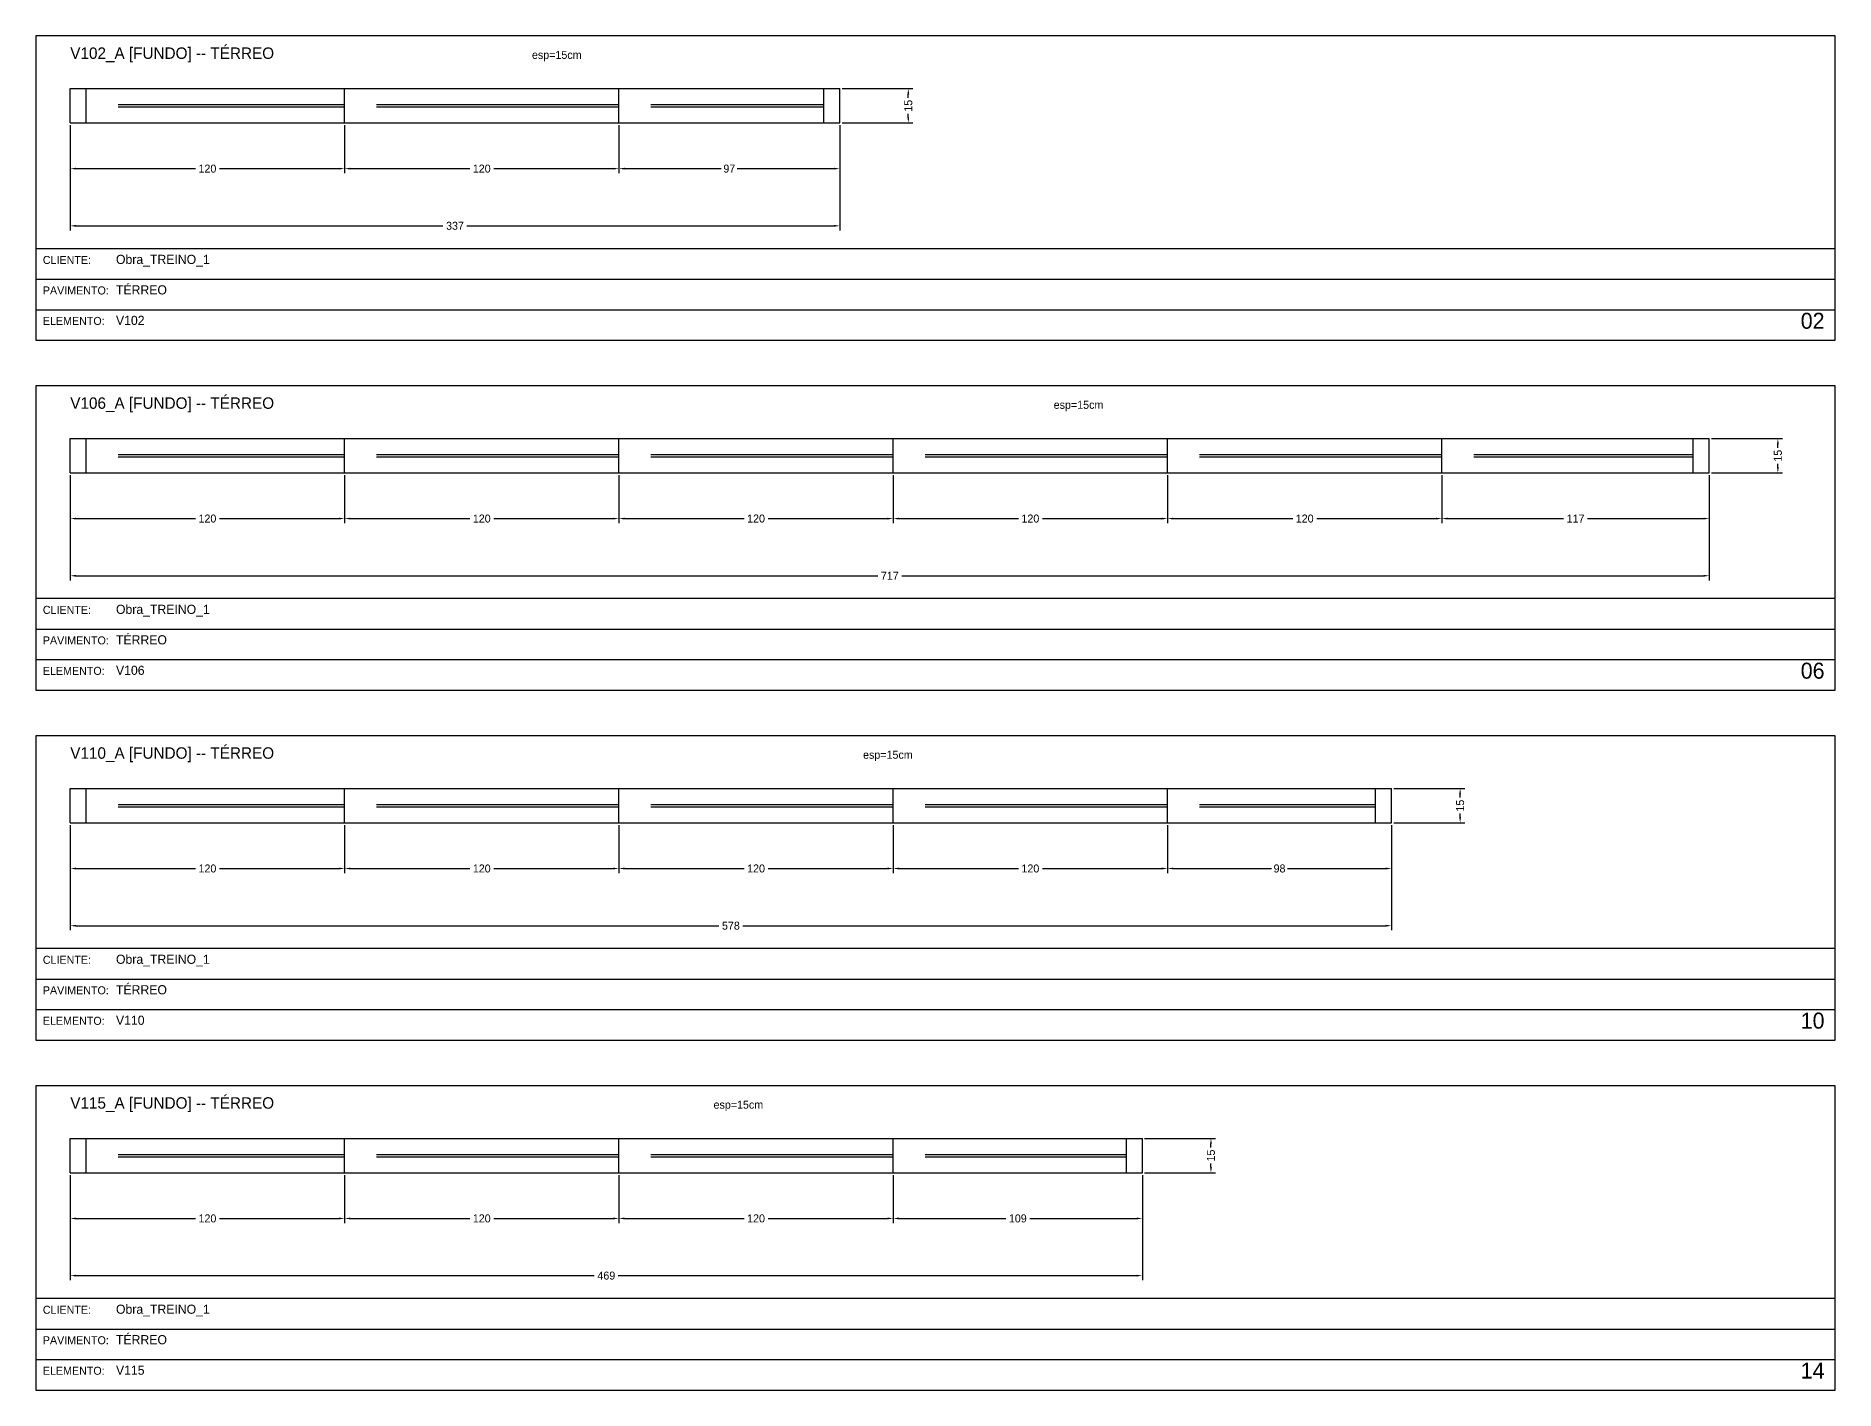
# Model space of a CAD drawing. Header units: metres. Extents: x 0 to 3208, y -1382 to -20.
# Drawn here: x 807 to 1594, y -612 to -20 of the extents above; entities that cross this region are included whole.
import ezdxf

# ---------------------------------------------------------------- set-up
doc = ezdxf.new("R2010")
doc.units = ezdxf.units.M
for name, color, linetype in [('BORDA_CELULA', 9, 'Continuous'), ('CARIMBO', 9, 'Continuous'), ('COTA', 241, 'Continuous'), ('NOMENCLATURA', 7, 'Continuous'), ('Painéis', 200, 'Continuous'), ('SARR_2.2x7', 40, 'Continuous')]:
    doc.layers.add(name, color=color, linetype=linetype)
doc.dimstyles.new('COTA', dxfattribs={"dimtxt": 3.5, "dimasz": 2.5, "dimexe": 2, "dimexo": 1, "dimgap": 0.9, "dimtad": 1, "dimdec": 0, "dimrnd": 1, "dimcen": 2.5, "dimclrd": 4, "dimclre": 4, "dimclrt": 4, "dimazin": 3, "dimtfac": 1, "dimtmove": 0, "dimatfit": 3})

# ---------------------------------------------------------------- blocks, each defined once
blk = doc.blocks.new('_CLOSEDFILLED')
at = {"color": 0, "linetype": 'BYBLOCK'}
blk.add_solid([(-1, 0.16), (0, 0), (-1, -0.16)], dxfattribs=at)
blk = doc.blocks.new('*D8')
at = {"color": 4}
for p, q in [((822, -59), (822, -80)), ((942, -59), (942, -80)), ((824.5, -78), (876.75, -78)), ((887.25, -78), (939.5, -78))]:
    blk.add_line(p, q, dxfattribs=at)
at = {"layer": 'Defpoints'}
for p in [(822, -58), (942, -58), (822, -78)]:
    blk.add_point(p, dxfattribs=at)
at = {"layer": 'COTA', "color": 4, "xscale": 2.5, "yscale": 2.5, "rotation": 180}
blk.add_blockref('_CLOSEDFILLED', (822, -78), dxfattribs=at)
at = {"layer": 'COTA', "color": 4, "xscale": 2.5, "yscale": 2.5}
blk.add_blockref('_CLOSEDFILLED', (942, -78), dxfattribs=at)
at = {"layer": 'COTA', "color": 4, "insert": (882, -78), "char_height": 3.5, "attachment_point": 5}
blk.add_mtext('120', dxfattribs=at)
blk = doc.blocks.new('*D9')
at = {"color": 4}
for p, q in [((942, -59), (942, -80)), ((1062, -59), (1062, -80)), ((944.5, -78), (996.75, -78)), ((1007.25, -78), (1059.5, -78))]:
    blk.add_line(p, q, dxfattribs=at)
at = {"layer": 'Defpoints'}
for p in [(942, -58), (1062, -58), (942, -78)]:
    blk.add_point(p, dxfattribs=at)
at = {"layer": 'COTA', "color": 4, "xscale": 2.5, "yscale": 2.5, "rotation": 180}
blk.add_blockref('_CLOSEDFILLED', (942, -78), dxfattribs=at)
at = {"layer": 'COTA', "color": 4, "xscale": 2.5, "yscale": 2.5}
blk.add_blockref('_CLOSEDFILLED', (1062, -78), dxfattribs=at)
at = {"layer": 'COTA', "color": 4, "insert": (1002, -78), "char_height": 3.5, "attachment_point": 5}
blk.add_mtext('120', dxfattribs=at)
blk = doc.blocks.new('*D10')
at = {"color": 4}
for p, q in [((1062, -59), (1062, -80)), ((1158.6, -59), (1158.6, -80)), ((1064.5, -78), (1106.8, -78)), ((1113.8, -78), (1156.1, -78))]:
    blk.add_line(p, q, dxfattribs=at)
at = {"layer": 'Defpoints'}
for p in [(1062, -58), (1158.6, -58), (1062, -78)]:
    blk.add_point(p, dxfattribs=at)
at = {"layer": 'COTA', "color": 4, "xscale": 2.5, "yscale": 2.5, "rotation": 180}
blk.add_blockref('_CLOSEDFILLED', (1062, -78), dxfattribs=at)
at = {"layer": 'COTA', "color": 4, "xscale": 2.5, "yscale": 2.5}
blk.add_blockref('_CLOSEDFILLED', (1158.6, -78), dxfattribs=at)
at = {"layer": 'COTA', "color": 4, "insert": (1110.3, -78), "char_height": 3.5, "attachment_point": 5}
blk.add_mtext('97', dxfattribs=at)
blk = doc.blocks.new('*D11')
at = {"color": 4}
for p, q in [((822, -59), (822, -105)), ((1158.6, -59), (1158.6, -105)), ((824.5, -103), (985.05, -103)), ((995.55, -103), (1156.1, -103))]:
    blk.add_line(p, q, dxfattribs=at)
at = {"layer": 'Defpoints'}
for p in [(822, -58), (1158.6, -58), (822, -103)]:
    blk.add_point(p, dxfattribs=at)
at = {"layer": 'COTA', "color": 4, "xscale": 2.5, "yscale": 2.5, "rotation": 180}
blk.add_blockref('_CLOSEDFILLED', (822, -103), dxfattribs=at)
at = {"layer": 'COTA', "color": 4, "xscale": 2.5, "yscale": 2.5}
blk.add_blockref('_CLOSEDFILLED', (1158.6, -103), dxfattribs=at)
at = {"layer": 'COTA', "color": 4, "insert": (990.3, -103), "char_height": 3.5, "attachment_point": 5}
blk.add_mtext('337', dxfattribs=at)
blk = doc.blocks.new('*D12')
at = {"color": 4}
for p, q in [((1159.6, -43), (1190.6, -43)), ((1188.6, -47), (1188.6, -45.5)), ((1188.6, -55.5), (1188.6, -54)), ((1159.6, -58), (1190.6, -58))]:
    blk.add_line(p, q, dxfattribs=at)
at = {"layer": 'Defpoints'}
for p in [(1158.6, -43), (1158.6, -58), (1188.6, -58)]:
    blk.add_point(p, dxfattribs=at)
at = {"layer": 'COTA', "color": 4, "xscale": 2.5, "yscale": 2.5}
for p, rotation in [((1188.6, -43), 90), ((1188.6, -58), 270)]:
    blk.add_blockref('_CLOSEDFILLED', p, dxfattribs=dict(at, rotation=rotation))
at = {"layer": 'COTA', "color": 4, "insert": (1188.6, -50.5), "char_height": 3.5, "attachment_point": 5, "rotation": 90}
blk.add_mtext('15', dxfattribs=at)
blk = doc.blocks.new('*D32')
at = {"color": 4}
for p, q in [((822, -212), (822, -233)), ((942, -212), (942, -233)), ((824.5, -231), (876.75, -231)), ((887.25, -231), (939.5, -231))]:
    blk.add_line(p, q, dxfattribs=at)
at = {"layer": 'Defpoints'}
for p in [(822, -211), (942, -211), (822, -231)]:
    blk.add_point(p, dxfattribs=at)
at = {"layer": 'COTA', "color": 4, "xscale": 2.5, "yscale": 2.5, "rotation": 180}
blk.add_blockref('_CLOSEDFILLED', (822, -231), dxfattribs=at)
at = {"layer": 'COTA', "color": 4, "xscale": 2.5, "yscale": 2.5}
blk.add_blockref('_CLOSEDFILLED', (942, -231), dxfattribs=at)
at = {"layer": 'COTA', "color": 4, "insert": (882, -231), "char_height": 3.5, "attachment_point": 5}
blk.add_mtext('120', dxfattribs=at)
blk = doc.blocks.new('*D33')
at = {"color": 4}
for p, q in [((942, -212), (942, -233)), ((1062, -212), (1062, -233)), ((944.5, -231), (996.75, -231)), ((1007.25, -231), (1059.5, -231))]:
    blk.add_line(p, q, dxfattribs=at)
at = {"layer": 'Defpoints'}
for p in [(942, -211), (1062, -211), (942, -231)]:
    blk.add_point(p, dxfattribs=at)
at = {"layer": 'COTA', "color": 4, "xscale": 2.5, "yscale": 2.5, "rotation": 180}
blk.add_blockref('_CLOSEDFILLED', (942, -231), dxfattribs=at)
at = {"layer": 'COTA', "color": 4, "xscale": 2.5, "yscale": 2.5}
blk.add_blockref('_CLOSEDFILLED', (1062, -231), dxfattribs=at)
at = {"layer": 'COTA', "color": 4, "insert": (1002, -231), "char_height": 3.5, "attachment_point": 5}
blk.add_mtext('120', dxfattribs=at)
blk = doc.blocks.new('*D34')
at = {"color": 4}
for p, q in [((1062, -212), (1062, -233)), ((1182, -212), (1182, -233)), ((1064.5, -231), (1116.75, -231)), ((1127.25, -231), (1179.5, -231))]:
    blk.add_line(p, q, dxfattribs=at)
at = {"layer": 'Defpoints'}
for p in [(1062, -211), (1182, -211), (1062, -231)]:
    blk.add_point(p, dxfattribs=at)
at = {"layer": 'COTA', "color": 4, "xscale": 2.5, "yscale": 2.5, "rotation": 180}
blk.add_blockref('_CLOSEDFILLED', (1062, -231), dxfattribs=at)
at = {"layer": 'COTA', "color": 4, "xscale": 2.5, "yscale": 2.5}
blk.add_blockref('_CLOSEDFILLED', (1182, -231), dxfattribs=at)
at = {"layer": 'COTA', "color": 4, "insert": (1122, -231), "char_height": 3.5, "attachment_point": 5}
blk.add_mtext('120', dxfattribs=at)
blk = doc.blocks.new('*D35')
at = {"color": 4}
for p, q in [((1182, -212), (1182, -233)), ((1302, -212), (1302, -233)), ((1184.5, -231), (1236.75, -231)), ((1247.25, -231), (1299.5, -231))]:
    blk.add_line(p, q, dxfattribs=at)
at = {"layer": 'Defpoints'}
for p in [(1182, -211), (1302, -211), (1182, -231)]:
    blk.add_point(p, dxfattribs=at)
at = {"layer": 'COTA', "color": 4, "xscale": 2.5, "yscale": 2.5, "rotation": 180}
blk.add_blockref('_CLOSEDFILLED', (1182, -231), dxfattribs=at)
at = {"layer": 'COTA', "color": 4, "xscale": 2.5, "yscale": 2.5}
blk.add_blockref('_CLOSEDFILLED', (1302, -231), dxfattribs=at)
at = {"layer": 'COTA', "color": 4, "insert": (1242, -231), "char_height": 3.5, "attachment_point": 5}
blk.add_mtext('120', dxfattribs=at)
blk = doc.blocks.new('*D36')
at = {"color": 4}
for p, q in [((1302, -212), (1302, -233)), ((1422, -212), (1422, -233)), ((1304.5, -231), (1356.75, -231)), ((1367.25, -231), (1419.5, -231))]:
    blk.add_line(p, q, dxfattribs=at)
at = {"layer": 'Defpoints'}
for p in [(1302, -211), (1422, -211), (1302, -231)]:
    blk.add_point(p, dxfattribs=at)
at = {"layer": 'COTA', "color": 4, "xscale": 2.5, "yscale": 2.5, "rotation": 180}
blk.add_blockref('_CLOSEDFILLED', (1302, -231), dxfattribs=at)
at = {"layer": 'COTA', "color": 4, "xscale": 2.5, "yscale": 2.5}
blk.add_blockref('_CLOSEDFILLED', (1422, -231), dxfattribs=at)
at = {"layer": 'COTA', "color": 4, "insert": (1362, -231), "char_height": 3.5, "attachment_point": 5}
blk.add_mtext('120', dxfattribs=at)
blk = doc.blocks.new('*D37')
at = {"color": 4}
for p, q in [((1422, -212), (1422, -233)), ((1539, -212), (1539, -233)), ((1424.5, -231), (1475.25, -231)), ((1485.75, -231), (1536.5, -231))]:
    blk.add_line(p, q, dxfattribs=at)
at = {"layer": 'Defpoints'}
for p in [(1422, -211), (1539, -211), (1422, -231)]:
    blk.add_point(p, dxfattribs=at)
at = {"layer": 'COTA', "color": 4, "xscale": 2.5, "yscale": 2.5, "rotation": 180}
blk.add_blockref('_CLOSEDFILLED', (1422, -231), dxfattribs=at)
at = {"layer": 'COTA', "color": 4, "xscale": 2.5, "yscale": 2.5}
blk.add_blockref('_CLOSEDFILLED', (1539, -231), dxfattribs=at)
at = {"layer": 'COTA', "color": 4, "insert": (1480.5, -231), "char_height": 3.5, "attachment_point": 5}
blk.add_mtext('117', dxfattribs=at)
blk = doc.blocks.new('*D38')
at = {"color": 4}
for p, q in [((822, -212), (822, -258)), ((1539, -212), (1539, -258)), ((824.5, -256), (1175.25, -256)), ((1185.75, -256), (1536.5, -256))]:
    blk.add_line(p, q, dxfattribs=at)
at = {"layer": 'Defpoints'}
for p in [(822, -211), (1539, -211), (822, -256)]:
    blk.add_point(p, dxfattribs=at)
at = {"layer": 'COTA', "color": 4, "xscale": 2.5, "yscale": 2.5, "rotation": 180}
blk.add_blockref('_CLOSEDFILLED', (822, -256), dxfattribs=at)
at = {"layer": 'COTA', "color": 4, "xscale": 2.5, "yscale": 2.5}
blk.add_blockref('_CLOSEDFILLED', (1539, -256), dxfattribs=at)
at = {"layer": 'COTA', "color": 4, "insert": (1180.5, -256), "char_height": 3.5, "attachment_point": 5}
blk.add_mtext('717', dxfattribs=at)
blk = doc.blocks.new('*D39')
at = {"color": 4}
for p, q in [((1540, -196), (1571, -196)), ((1569, -200), (1569, -198.5)), ((1540, -211), (1571, -211)), ((1569, -208.5), (1569, -207))]:
    blk.add_line(p, q, dxfattribs=at)
at = {"layer": 'Defpoints'}
for p in [(1539, -196), (1539, -211), (1569, -211)]:
    blk.add_point(p, dxfattribs=at)
at = {"layer": 'COTA', "color": 4, "xscale": 2.5, "yscale": 2.5}
for p, rotation in [((1569, -196), 90), ((1569, -211), 270)]:
    blk.add_blockref('_CLOSEDFILLED', p, dxfattribs=dict(at, rotation=rotation))
at = {"layer": 'COTA', "color": 4, "insert": (1569, -203.5), "char_height": 3.5, "attachment_point": 5, "rotation": 90}
blk.add_mtext('15', dxfattribs=at)
blk = doc.blocks.new('*D55')
at = {"color": 4}
for p, q in [((822, -365), (822, -386)), ((942, -365), (942, -386)), ((824.5, -384), (876.75, -384)), ((887.25, -384), (939.5, -384))]:
    blk.add_line(p, q, dxfattribs=at)
at = {"layer": 'Defpoints'}
for p in [(822, -364), (942, -364), (822, -384)]:
    blk.add_point(p, dxfattribs=at)
at = {"layer": 'COTA', "color": 4, "xscale": 2.5, "yscale": 2.5, "rotation": 180}
blk.add_blockref('_CLOSEDFILLED', (822, -384), dxfattribs=at)
at = {"layer": 'COTA', "color": 4, "xscale": 2.5, "yscale": 2.5}
blk.add_blockref('_CLOSEDFILLED', (942, -384), dxfattribs=at)
at = {"layer": 'COTA', "color": 4, "insert": (882, -384), "char_height": 3.5, "attachment_point": 5}
blk.add_mtext('120', dxfattribs=at)
blk = doc.blocks.new('*D56')
at = {"color": 4}
for p, q in [((942, -365), (942, -386)), ((1062, -365), (1062, -386)), ((944.5, -384), (996.75, -384)), ((1007.25, -384), (1059.5, -384))]:
    blk.add_line(p, q, dxfattribs=at)
at = {"layer": 'Defpoints'}
for p in [(942, -364), (1062, -364), (942, -384)]:
    blk.add_point(p, dxfattribs=at)
at = {"layer": 'COTA', "color": 4, "xscale": 2.5, "yscale": 2.5, "rotation": 180}
blk.add_blockref('_CLOSEDFILLED', (942, -384), dxfattribs=at)
at = {"layer": 'COTA', "color": 4, "xscale": 2.5, "yscale": 2.5}
blk.add_blockref('_CLOSEDFILLED', (1062, -384), dxfattribs=at)
at = {"layer": 'COTA', "color": 4, "insert": (1002, -384), "char_height": 3.5, "attachment_point": 5}
blk.add_mtext('120', dxfattribs=at)
blk = doc.blocks.new('*D57')
at = {"color": 4}
for p, q in [((1062, -365), (1062, -386)), ((1182, -365), (1182, -386)), ((1064.5, -384), (1116.75, -384)), ((1127.25, -384), (1179.5, -384))]:
    blk.add_line(p, q, dxfattribs=at)
at = {"layer": 'Defpoints'}
for p in [(1062, -364), (1182, -364), (1062, -384)]:
    blk.add_point(p, dxfattribs=at)
at = {"layer": 'COTA', "color": 4, "xscale": 2.5, "yscale": 2.5, "rotation": 180}
blk.add_blockref('_CLOSEDFILLED', (1062, -384), dxfattribs=at)
at = {"layer": 'COTA', "color": 4, "xscale": 2.5, "yscale": 2.5}
blk.add_blockref('_CLOSEDFILLED', (1182, -384), dxfattribs=at)
at = {"layer": 'COTA', "color": 4, "insert": (1122, -384), "char_height": 3.5, "attachment_point": 5}
blk.add_mtext('120', dxfattribs=at)
blk = doc.blocks.new('*D58')
at = {"color": 4}
for p, q in [((1182, -365), (1182, -386)), ((1302, -365), (1302, -386)), ((1184.5, -384), (1236.75, -384)), ((1247.25, -384), (1299.5, -384))]:
    blk.add_line(p, q, dxfattribs=at)
at = {"layer": 'Defpoints'}
for p in [(1182, -364), (1302, -364), (1182, -384)]:
    blk.add_point(p, dxfattribs=at)
at = {"layer": 'COTA', "color": 4, "xscale": 2.5, "yscale": 2.5, "rotation": 180}
blk.add_blockref('_CLOSEDFILLED', (1182, -384), dxfattribs=at)
at = {"layer": 'COTA', "color": 4, "xscale": 2.5, "yscale": 2.5}
blk.add_blockref('_CLOSEDFILLED', (1302, -384), dxfattribs=at)
at = {"layer": 'COTA', "color": 4, "insert": (1242, -384), "char_height": 3.5, "attachment_point": 5}
blk.add_mtext('120', dxfattribs=at)
blk = doc.blocks.new('*D59')
at = {"color": 4}
for p, q in [((1302, -365), (1302, -386)), ((1400, -365), (1400, -386)), ((1304.5, -384), (1347.5, -384)), ((1354.5, -384), (1397.5, -384))]:
    blk.add_line(p, q, dxfattribs=at)
at = {"layer": 'Defpoints'}
for p in [(1302, -364), (1400, -364), (1302, -384)]:
    blk.add_point(p, dxfattribs=at)
at = {"layer": 'COTA', "color": 4, "xscale": 2.5, "yscale": 2.5, "rotation": 180}
blk.add_blockref('_CLOSEDFILLED', (1302, -384), dxfattribs=at)
at = {"layer": 'COTA', "color": 4, "xscale": 2.5, "yscale": 2.5}
blk.add_blockref('_CLOSEDFILLED', (1400, -384), dxfattribs=at)
at = {"layer": 'COTA', "color": 4, "insert": (1351, -384), "char_height": 3.5, "attachment_point": 5}
blk.add_mtext('98', dxfattribs=at)
blk = doc.blocks.new('*D60')
at = {"color": 4}
for p, q in [((822, -365), (822, -411)), ((1400, -365), (1400, -411)), ((824.5, -409), (1105.75, -409)), ((1116.25, -409), (1397.5, -409))]:
    blk.add_line(p, q, dxfattribs=at)
at = {"layer": 'Defpoints'}
for p in [(822, -364), (1400, -364), (822, -409)]:
    blk.add_point(p, dxfattribs=at)
at = {"layer": 'COTA', "color": 4, "xscale": 2.5, "yscale": 2.5, "rotation": 180}
blk.add_blockref('_CLOSEDFILLED', (822, -409), dxfattribs=at)
at = {"layer": 'COTA', "color": 4, "xscale": 2.5, "yscale": 2.5}
blk.add_blockref('_CLOSEDFILLED', (1400, -409), dxfattribs=at)
at = {"layer": 'COTA', "color": 4, "insert": (1111, -409), "char_height": 3.5, "attachment_point": 5}
blk.add_mtext('578', dxfattribs=at)
blk = doc.blocks.new('*D61')
at = {"color": 4}
for p, q in [((1401, -349), (1432, -349)), ((1430, -353), (1430, -351.5)), ((1430, -361.5), (1430, -360)), ((1401, -364), (1432, -364))]:
    blk.add_line(p, q, dxfattribs=at)
at = {"layer": 'Defpoints'}
for p in [(1400, -349), (1400, -364), (1430, -364)]:
    blk.add_point(p, dxfattribs=at)
at = {"layer": 'COTA', "color": 4, "xscale": 2.5, "yscale": 2.5}
for p, rotation in [((1430, -349), 90), ((1430, -364), 270)]:
    blk.add_blockref('_CLOSEDFILLED', p, dxfattribs=dict(at, rotation=rotation))
at = {"layer": 'COTA', "color": 4, "insert": (1430, -356.5), "char_height": 3.5, "attachment_point": 5, "rotation": 90}
blk.add_mtext('15', dxfattribs=at)
blk = doc.blocks.new('*D81')
at = {"color": 4}
for p, q in [((822, -518), (822, -539)), ((942, -518), (942, -539)), ((824.5, -537), (876.75, -537)), ((887.25, -537), (939.5, -537))]:
    blk.add_line(p, q, dxfattribs=at)
at = {"layer": 'Defpoints'}
for p in [(822, -517), (942, -517), (822, -537)]:
    blk.add_point(p, dxfattribs=at)
at = {"layer": 'COTA', "color": 4, "xscale": 2.5, "yscale": 2.5, "rotation": 180}
blk.add_blockref('_CLOSEDFILLED', (822, -537), dxfattribs=at)
at = {"layer": 'COTA', "color": 4, "xscale": 2.5, "yscale": 2.5}
blk.add_blockref('_CLOSEDFILLED', (942, -537), dxfattribs=at)
at = {"layer": 'COTA', "color": 4, "insert": (882, -537), "char_height": 3.5, "attachment_point": 5}
blk.add_mtext('120', dxfattribs=at)
blk = doc.blocks.new('*D82')
at = {"color": 4}
for p, q in [((942, -518), (942, -539)), ((1062, -518), (1062, -539)), ((944.5, -537), (996.75, -537)), ((1007.25, -537), (1059.5, -537))]:
    blk.add_line(p, q, dxfattribs=at)
at = {"layer": 'Defpoints'}
for p in [(942, -517), (1062, -517), (942, -537)]:
    blk.add_point(p, dxfattribs=at)
at = {"layer": 'COTA', "color": 4, "xscale": 2.5, "yscale": 2.5, "rotation": 180}
blk.add_blockref('_CLOSEDFILLED', (942, -537), dxfattribs=at)
at = {"layer": 'COTA', "color": 4, "xscale": 2.5, "yscale": 2.5}
blk.add_blockref('_CLOSEDFILLED', (1062, -537), dxfattribs=at)
at = {"layer": 'COTA', "color": 4, "insert": (1002, -537), "char_height": 3.5, "attachment_point": 5}
blk.add_mtext('120', dxfattribs=at)
blk = doc.blocks.new('*D83')
at = {"color": 4}
for p, q in [((1062, -518), (1062, -539)), ((1182, -518), (1182, -539)), ((1064.5, -537), (1116.75, -537)), ((1127.25, -537), (1179.5, -537))]:
    blk.add_line(p, q, dxfattribs=at)
at = {"layer": 'Defpoints'}
for p in [(1062, -517), (1182, -517), (1062, -537)]:
    blk.add_point(p, dxfattribs=at)
at = {"layer": 'COTA', "color": 4, "xscale": 2.5, "yscale": 2.5, "rotation": 180}
blk.add_blockref('_CLOSEDFILLED', (1062, -537), dxfattribs=at)
at = {"layer": 'COTA', "color": 4, "xscale": 2.5, "yscale": 2.5}
blk.add_blockref('_CLOSEDFILLED', (1182, -537), dxfattribs=at)
at = {"layer": 'COTA', "color": 4, "insert": (1122, -537), "char_height": 3.5, "attachment_point": 5}
blk.add_mtext('120', dxfattribs=at)
blk = doc.blocks.new('*D84')
at = {"color": 4}
for p, q in [((1182, -518), (1182, -539)), ((1291, -518), (1291, -539)), ((1184.5, -537), (1231.25, -537)), ((1241.75, -537), (1288.5, -537))]:
    blk.add_line(p, q, dxfattribs=at)
at = {"layer": 'Defpoints'}
for p in [(1182, -517), (1291, -517), (1182, -537)]:
    blk.add_point(p, dxfattribs=at)
at = {"layer": 'COTA', "color": 4, "xscale": 2.5, "yscale": 2.5, "rotation": 180}
blk.add_blockref('_CLOSEDFILLED', (1182, -537), dxfattribs=at)
at = {"layer": 'COTA', "color": 4, "xscale": 2.5, "yscale": 2.5}
blk.add_blockref('_CLOSEDFILLED', (1291, -537), dxfattribs=at)
at = {"layer": 'COTA', "color": 4, "insert": (1236.5, -537), "char_height": 3.5, "attachment_point": 5}
blk.add_mtext('109', dxfattribs=at)
blk = doc.blocks.new('*D85')
at = {"color": 4}
for p, q in [((822, -518), (822, -564)), ((1291, -518), (1291, -564)), ((824.5, -562), (1051.25, -562)), ((1061.75, -562), (1288.5, -562))]:
    blk.add_line(p, q, dxfattribs=at)
at = {"layer": 'Defpoints'}
for p in [(822, -517), (1291, -517), (822, -562)]:
    blk.add_point(p, dxfattribs=at)
at = {"layer": 'COTA', "color": 4, "xscale": 2.5, "yscale": 2.5, "rotation": 180}
blk.add_blockref('_CLOSEDFILLED', (822, -562), dxfattribs=at)
at = {"layer": 'COTA', "color": 4, "xscale": 2.5, "yscale": 2.5}
blk.add_blockref('_CLOSEDFILLED', (1291, -562), dxfattribs=at)
at = {"layer": 'COTA', "color": 4, "insert": (1056.5, -562), "char_height": 3.5, "attachment_point": 5}
blk.add_mtext('469', dxfattribs=at)
blk = doc.blocks.new('*D86')
at = {"color": 4}
for p, q in [((1292, -502), (1323, -502)), ((1321, -506), (1321, -504.5)), ((1292, -517), (1323, -517)), ((1321, -514.5), (1321, -513))]:
    blk.add_line(p, q, dxfattribs=at)
at = {"layer": 'Defpoints'}
for p in [(1291, -502), (1291, -517), (1321, -517)]:
    blk.add_point(p, dxfattribs=at)
at = {"layer": 'COTA', "color": 4, "xscale": 2.5, "yscale": 2.5}
for p, rotation in [((1321, -502), 90), ((1321, -517), 270)]:
    blk.add_blockref('_CLOSEDFILLED', p, dxfattribs=dict(at, rotation=rotation))
at = {"layer": 'COTA', "color": 4, "insert": (1321, -509.5), "char_height": 3.5, "attachment_point": 5, "rotation": 90}
blk.add_mtext('15', dxfattribs=at)

msp = doc.modelspace()

# ---------------------------------------------------------------- linework, layer by layer
at = {"layer": 'BORDA_CELULA'}
for points in [[(807, -153), (1594, -153), (1594, -20), (807, -20)], [(807, -153), (1594, -153), (1594, -113), (807, -113)], [(807, -306), (1594, -306), (1594, -173), (807, -173)], [(807, -306), (1594, -306), (1594, -266), (807, -266)], [(807, -459), (1594, -459), (1594, -326), (807, -326)], [(807, -459), (1594, -459), (1594, -419), (807, -419)], [(807, -612), (1594, -612), (1594, -479), (807, -479)], [(807, -612), (1594, -612), (1594, -572), (807, -572)]]:
    msp.add_lwpolyline(points, close=True, dxfattribs=at)
at = {"layer": 'CARIMBO'}
for p, q in [((807, -126.33), (1594, -126.33)), ((807, -139.67), (1594, -139.67)), ((807, -153), (1594, -153)), ((807, -279.33), (1594, -279.33)), ((807, -292.67), (1594, -292.67)), ((807, -306), (1594, -306)), ((807, -432.33), (1594, -432.33)), ((807, -445.67), (1594, -445.67)), ((807, -459), (1594, -459)), ((807, -585.33), (1594, -585.33)), ((807, -598.67), (1594, -598.67)), ((807, -612), (1594, -612))]:
    msp.add_line(p, q, dxfattribs=at)
at = {"layer": 'Painéis'}
for points in [[(822, -58), (822, -43)], [(822, -43), (942, -43)], [(942, -43), (1062, -43)], [(942, -58), (942, -43)], [(1062, -43), (1158.6, -43)], [(1062, -58), (1062, -43)], [(1158.6, -58), (1158.6, -43)], [(822, -58), (942, -58)], [(942, -58), (1062, -58)], [(1062, -58), (1158.6, -58)], [(822, -211), (822, -196)], [(822, -196), (942, -196)], [(942, -196), (1062, -196)], [(942, -211), (942, -196)], [(1062, -196), (1182, -196)], [(1062, -211), (1062, -196)], [(1182, -196), (1302, -196)], [(1182, -211), (1182, -196)], [(1302, -196), (1422, -196)], [(1302, -211), (1302, -196)], [(1422, -196), (1539, -196)], [(1422, -211), (1422, -196)], [(1539, -211), (1539, -196)], [(822, -211), (942, -211)], [(942, -211), (1062, -211)], [(1062, -211), (1182, -211)], [(1182, -211), (1302, -211)], [(1302, -211), (1422, -211)], [(1422, -211), (1539, -211)], [(822, -364), (822, -349)], [(822, -349), (942, -349)], [(942, -349), (1062, -349)], [(942, -364), (942, -349)], [(1062, -349), (1182, -349)], [(1062, -364), (1062, -349)], [(1182, -349), (1302, -349)], [(1182, -364), (1182, -349)], [(1302, -349), (1400, -349)], [(1302, -364), (1302, -349)], [(1400, -364), (1400, -349)], [(822, -364), (942, -364)], [(942, -364), (1062, -364)], [(1062, -364), (1182, -364)], [(1182, -364), (1302, -364)], [(1302, -364), (1400, -364)], [(822, -517), (822, -502)], [(822, -502), (942, -502)], [(942, -502), (1062, -502)], [(942, -517), (942, -502)], [(1062, -502), (1182, -502)], [(1062, -517), (1062, -502)], [(1182, -502), (1291, -502)], [(1182, -517), (1182, -502)], [(1291, -517), (1291, -502)], [(822, -517), (942, -517)], [(942, -517), (1062, -517)], [(1062, -517), (1182, -517)], [(1182, -517), (1291, -517)]]:
    msp.add_lwpolyline(points, dxfattribs=at)
at = {"layer": 'SARR_2.2x7'}
for points in [[(829, -58), (829, -43)], [(1151.6, -58), (1151.6, -43)], [(843, -50), (942, -50)], [(843, -51), (942, -51)], [(956, -50), (1062, -50)], [(956, -51), (1062, -51)], [(1076, -50), (1151.6, -50)], [(1076, -51), (1151.6, -51)], [(829, -211), (829, -196)], [(1532, -211), (1532, -196)], [(843, -203), (942, -203)], [(843, -204), (942, -204)], [(956, -203), (1062, -203)], [(956, -204), (1062, -204)], [(1076, -203), (1182, -203)], [(1076, -204), (1182, -204)], [(1196, -203), (1302, -203)], [(1196, -204), (1302, -204)], [(1316, -203), (1422, -203)], [(1316, -204), (1422, -204)], [(1436, -203), (1532, -203)], [(1436, -204), (1532, -204)], [(829, -364), (829, -349)], [(1393, -364), (1393, -349)], [(843, -356), (942, -356)], [(843, -357), (942, -357)], [(956, -356), (1062, -356)], [(956, -357), (1062, -357)], [(1076, -356), (1182, -356)], [(1076, -357), (1182, -357)], [(1196, -356), (1302, -356)], [(1196, -357), (1302, -357)], [(1316, -356), (1393, -356)], [(1316, -357), (1393, -357)], [(829, -517), (829, -502)], [(1284, -517), (1284, -502)], [(843, -509), (942, -509)], [(843, -510), (942, -510)], [(956, -509), (1062, -509)], [(956, -510), (1062, -510)], [(1076, -509), (1182, -509)], [(1076, -510), (1182, -510)], [(1196, -509), (1284, -509)], [(1196, -510), (1284, -510)]]:
    msp.add_lwpolyline(points, dxfattribs=at)

# ---------------------------------------------------------------- texts
at = {"layer": 'CARIMBO', "color": 9}
for s, p in [('CLIENTE:', (810, -119.67)), ('PAVIMENTO:', (810, -133)), ('ELEMENTO:', (810, -146.33)), ('CLIENTE:', (810, -272.67)), ('PAVIMENTO:', (810, -286)), ('ELEMENTO:', (810, -299.33)), ('CLIENTE:', (810, -425.67)), ('PAVIMENTO:', (810, -439)), ('ELEMENTO:', (810, -452.33)), ('CLIENTE:', (810, -578.67)), ('PAVIMENTO:', (810, -592)), ('ELEMENTO:', (810, -605.33))]:
    msp.add_text(s, height=3.5, dxfattribs=at).set_placement(p)
at = {"layer": 'CARIMBO', "color": 2}
for s, p in [('Obra_TREINO_1', (842, -119.67)), ('TÉRREO', (842, -133)), ('V102', (842, -146.33)), ('Obra_TREINO_1', (842, -272.67)), ('TÉRREO', (842, -286)), ('V106', (842, -299.33)), ('Obra_TREINO_1', (842, -425.67)), ('TÉRREO', (842, -439)), ('V110', (842, -452.33)), ('Obra_TREINO_1', (842, -578.67)), ('TÉRREO', (842, -592)), ('V115', (842, -605.33))]:
    msp.add_text(s, height=4, dxfattribs=at).set_placement(p)
at = {"layer": 'CARIMBO', "color": 3}
for s, p in [('02', (1579, -148)), ('06', (1579, -301)), ('10', (1579, -454)), ('14', (1579, -607))]:
    msp.add_text(s, height=7, dxfattribs=at).set_placement(p)
at = {"layer": 'COTA'}
for p in [(1023.96, -30), (1252.2, -183), (1168.8, -336), (1103.4, -489)]:
    msp.add_text('esp=15cm', height=3.5, dxfattribs=at).set_placement(p)
at = {"layer": 'NOMENCLATURA'}
for s, p in [('V102_A [FUNDO] -- TÉRREO', (822, -30)), ('V106_A [FUNDO] -- TÉRREO', (822, -183)), ('V110_A [FUNDO] -- TÉRREO', (822, -336)), ('V115_A [FUNDO] -- TÉRREO', (822, -489))]:
    msp.add_text(s, height=5, dxfattribs=at).set_placement(p)

# ---------------------------------------------------------------- dimensions: what is measured, and where the dimension line sits
at = {"layer": 'COTA'}
for base, p1, p2, picture, middle in [((1188.6, -58), (1158.6, -58), (1158.6, -43), '*D12', (1188.6, -50.5)), ((1569, -211), (1539, -211), (1539, -196), '*D39', (1569, -203.5)), ((1430, -364), (1400, -364), (1400, -349), '*D61', (1430, -356.5)), ((1321, -517), (1291, -517), (1291, -502), '*D86', (1321, -509.5))]:
    dim = msp.add_linear_dim(base=base, p1=p1, p2=p2, angle=90, dimstyle='COTA', dxfattribs=at)
    dim.commit()
    dim.dimension.update_dxf_attribs({"geometry": picture, "text_midpoint": middle})
for base, p1, p2, picture, middle in [((822, -78), (822, -58), (942, -58), '*D8', (882, -78)), ((822, -103), (822, -58), (1158.6, -58), '*D11', (990.3, -103)), ((942, -78), (942, -58), (1062, -58), '*D9', (1002, -78)), ((1062, -78), (1062, -58), (1158.6, -58), '*D10', (1110.3, -78)), ((822, -231), (822, -211), (942, -211), '*D32', (882, -231)), ((822, -256), (822, -211), (1539, -211), '*D38', (1180.5, -256)), ((942, -231), (942, -211), (1062, -211), '*D33', (1002, -231)), ((1062, -231), (1062, -211), (1182, -211), '*D34', (1122, -231)), ((1182, -231), (1182, -211), (1302, -211), '*D35', (1242, -231)), ((1302, -231), (1302, -211), (1422, -211), '*D36', (1362, -231)), ((1422, -231), (1422, -211), (1539, -211), '*D37', (1480.5, -231)), ((822, -384), (822, -364), (942, -364), '*D55', (882, -384)), ((822, -409), (822, -364), (1400, -364), '*D60', (1111, -409)), ((942, -384), (942, -364), (1062, -364), '*D56', (1002, -384)), ((1062, -384), (1062, -364), (1182, -364), '*D57', (1122, -384)), ((1182, -384), (1182, -364), (1302, -364), '*D58', (1242, -384)), ((1302, -384), (1302, -364), (1400, -364), '*D59', (1351, -384)), ((822, -537), (822, -517), (942, -517), '*D81', (882, -537)), ((822, -562), (822, -517), (1291, -517), '*D85', (1056.5, -562)), ((942, -537), (942, -517), (1062, -517), '*D82', (1002, -537)), ((1062, -537), (1062, -517), (1182, -517), '*D83', (1122, -537)), ((1182, -537), (1182, -517), (1291, -517), '*D84', (1236.5, -537))]:
    dim = msp.add_linear_dim(base=base, p1=p1, p2=p2, dimstyle='COTA', dxfattribs=at)
    dim.commit()
    dim.dimension.update_dxf_attribs({"geometry": picture, "text_midpoint": middle})

doc.saveas('drawing.dxf')
